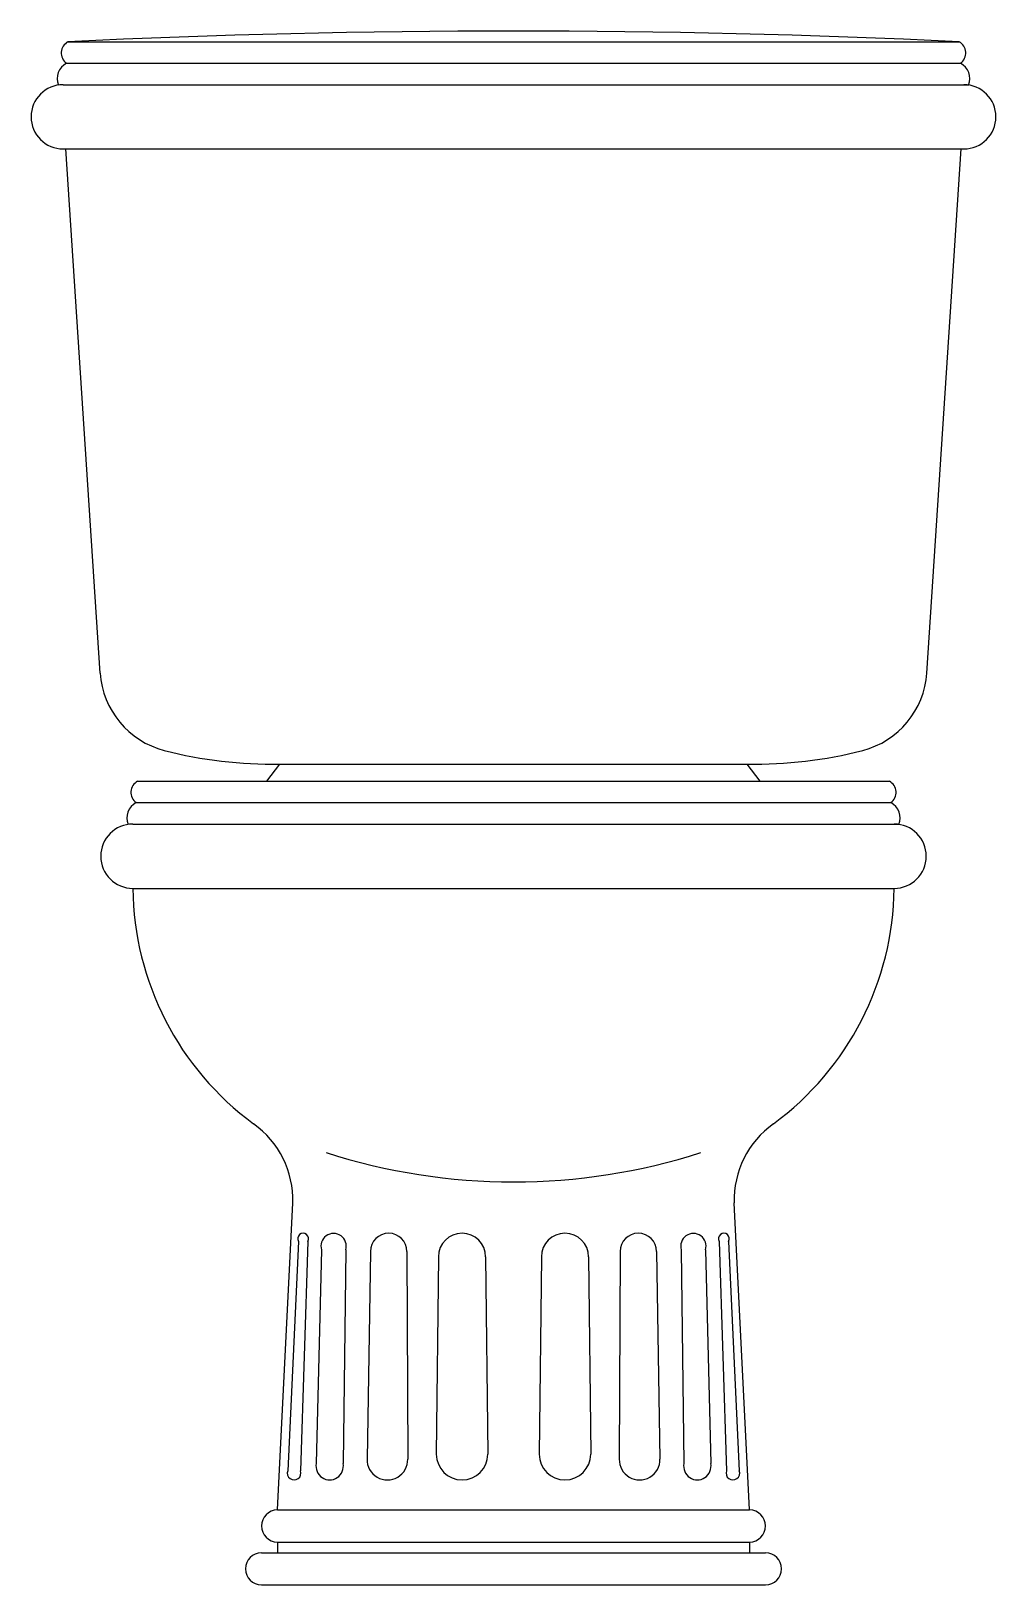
# Model space of a CAD drawing. Extents: x -856.399 to -855.949, y 507.771 to 508.496.
import ezdxf

# ---------------------------------------------------------------- set-up
doc = ezdxf.new("R2010")
doc.units = 0
doc.header["$LTSCALE"] = 50
doc.header["$MEASUREMENT"] = 0
doc.layers.add('A-PECAS', color=2, linetype='CONTINUOUS')

msp = doc.modelspace()

# ---------------------------------------------------------------- linework, layer by layer
at = {"layer": 'A-PECAS', "color": 1}
for p, q in [((-856.38171, 508.49074), (-855.9661, 508.49074)), ((-856.38241, 508.48074), (-855.96539, 508.48074)), ((-856.3839, 508.47074), (-855.96162, 508.47074)), ((-856.3839, 508.44074), (-855.9639, 508.44074)), ((-856.2829, 508.15374), (-856.0649, 508.15374)), ((-856.2889, 508.14574), (-856.0589, 508.14574)), ((-856.34991, 508.13574), (-855.99789, 508.13574)), ((-856.3514, 508.12574), (-855.99412, 508.12574)), ((-856.3514, 508.09574), (-855.9964, 508.09574)), ((-856.27421, 507.931), (-856.27921, 507.82398)), ((-856.26982, 507.931), (-856.27322, 507.82398)), ((-856.07798, 507.931), (-856.07459, 507.82398)), ((-856.0736, 507.931), (-856.06859, 507.82398)), ((-856.26347, 507.92709), (-856.26591, 507.82737)), ((-856.25215, 507.92709), (-856.25338, 507.82737)), ((-856.24062, 507.92633), (-856.24223, 507.82944)), ((-856.22362, 507.92633), (-856.22323, 507.82944)), ((-856.2089, 507.92383), (-856.2099, 507.83174)), ((-856.1869, 507.92383), (-856.1859, 507.83174)), ((-856.1609, 507.92383), (-856.1619, 507.83174)), ((-856.1389, 507.92383), (-856.1379, 507.83174)), ((-856.12419, 507.92633), (-856.12457, 507.82944)), ((-856.10719, 507.92633), (-856.10558, 507.82944)), ((-856.09566, 507.92709), (-856.09443, 507.82737)), ((-856.08433, 507.92709), (-856.0819, 507.82737)), ((-856.28396, 507.80574), (-856.06385, 507.80574)), ((-856.28396, 507.79074), (-856.06385, 507.79074)), ((-856.29146, 507.78574), (-856.05635, 507.78574))]:
    msp.add_line(p, q, dxfattribs=at)
at = {"layer": 'A-PECAS'}
for p, q in [((-856.36668, 508.19622), (-856.38265, 508.44074)), ((-855.98113, 508.19622), (-855.96515, 508.44074)), ((-856.2889, 508.14574), (-856.2829, 508.15374)), ((-856.0589, 508.14574), (-856.0649, 508.15374)), ((-856.34921, 508.14574), (-856.2889, 508.14574)), ((-856.0589, 508.14574), (-855.9986, 508.14574)), ((-856.28396, 507.80574), (-856.27684, 507.94906)), ((-856.06385, 507.80574), (-856.07097, 507.94906)), ((-856.28396, 507.79074), (-856.28396, 507.78574)), ((-856.28396, 507.79074), (-856.28396, 507.78574)), ((-856.06385, 507.79074), (-856.06385, 507.78574)), ((-856.06385, 507.79074), (-856.06385, 507.78574)), ((-856.29146, 507.77074), (-856.05635, 507.77074))]:
    msp.add_line(p, q, dxfattribs=at)
for centre, radius, start, end in [((-856.1739, 504.17492), 4.32082, 87.24335, 92.75665), ((-856.37893, 508.48552), 0.00591, 118.01096, 233.92473), ((-855.96887, 508.48552), 0.00591, 306.07527, 61.98904), ((-856.37863, 508.4736), 0.00808, 117.90155, 201.99633), ((-855.96917, 508.4736), 0.00808, 338.00367, 62.09845), ((-856.3839, 508.45574), 0.015, 90, 270), ((-855.9639, 508.45574), 0.015, 270, 90), ((-856.32676, 508.19883), 0.04, 183.73788, 255.52085), ((-856.02104, 508.19883), 0.04, 284.47915, 356.26212), ((-856.28647, 508.35488), 0.20117, 255.52085, 271.01498), ((-856.06134, 508.35488), 0.20117, 268.98502, 284.47915), ((-856.34643, 508.14052), 0.00591, 118.01096, 233.92473), ((-856.00137, 508.14052), 0.00591, 306.07527, 61.98904), ((-856.34613, 508.1286), 0.00808, 117.90155, 201.99633), ((-856.00167, 508.1286), 0.00808, 338.00367, 62.09845), ((-856.3514, 508.11074), 0.015, 90, 270), ((-855.9964, 508.11074), 0.015, 270, 90), ((-856.21353, 508.09703), 0.13788, 180.53345, 233.72456), ((-856.13428, 508.09703), 0.13788, 306.27544, 359.46655), ((-856.32054, 507.95031), 0.04372, 358.36005, 54.43094), ((-856.02727, 507.95031), 0.04372, 125.56906, 181.63995), ((-856.2839, 507.79824), 0.0075, 90.44412, 269.55588), ((-856.0639, 507.79824), 0.0075, 270.44412, 89.55588), ((-856.2914, 507.77824), 0.0075, 90.44412, 269.55588), ((-856.0564, 507.77824), 0.0075, 270.44412, 89.55588)]:
    msp.add_arc(centre, radius, start, end, dxfattribs=at)
at = {"layer": 'A-PECAS', "color": 1}
for centre, radius, start, end in [((-856.1739, 508.24331), 0.28455, 252.10271, 287.89729), ((-856.27202, 507.93229), 0.00254, 329.59186, 210.40814), ((-856.25781, 507.92882), 0.00592, 342.98648, 197.01352), ((-856.23212, 507.92633), 0.0085, 0, 180), ((-856.1979, 507.92383), 0.011, 0, 180), ((-856.1499, 507.92383), 0.011, 0, 180), ((-856.11569, 507.92633), 0.0085, 0, 180), ((-856.09, 507.92882), 0.00592, 342.98648, 197.01352), ((-856.07579, 507.93229), 0.00254, 329.59186, 210.40814), ((-856.25965, 507.82613), 0.00639, 168.81387, 11.18613), ((-856.23273, 507.82924), 0.0095, 178.81977, 1.18023), ((-856.1979, 507.83174), 0.012, 180, 0), ((-856.1499, 507.83174), 0.012, 180, 0), ((-856.11508, 507.82924), 0.0095, 178.81977, 1.18023), ((-856.08816, 507.82613), 0.00639, 168.81387, 11.18613), ((-856.27622, 507.82292), 0.00318, 160.5823, 19.4177), ((-856.07159, 507.82292), 0.00318, 160.5823, 19.4177)]:
    msp.add_arc(centre, radius, start, end, dxfattribs=at)

doc.saveas('drawing.dxf')
